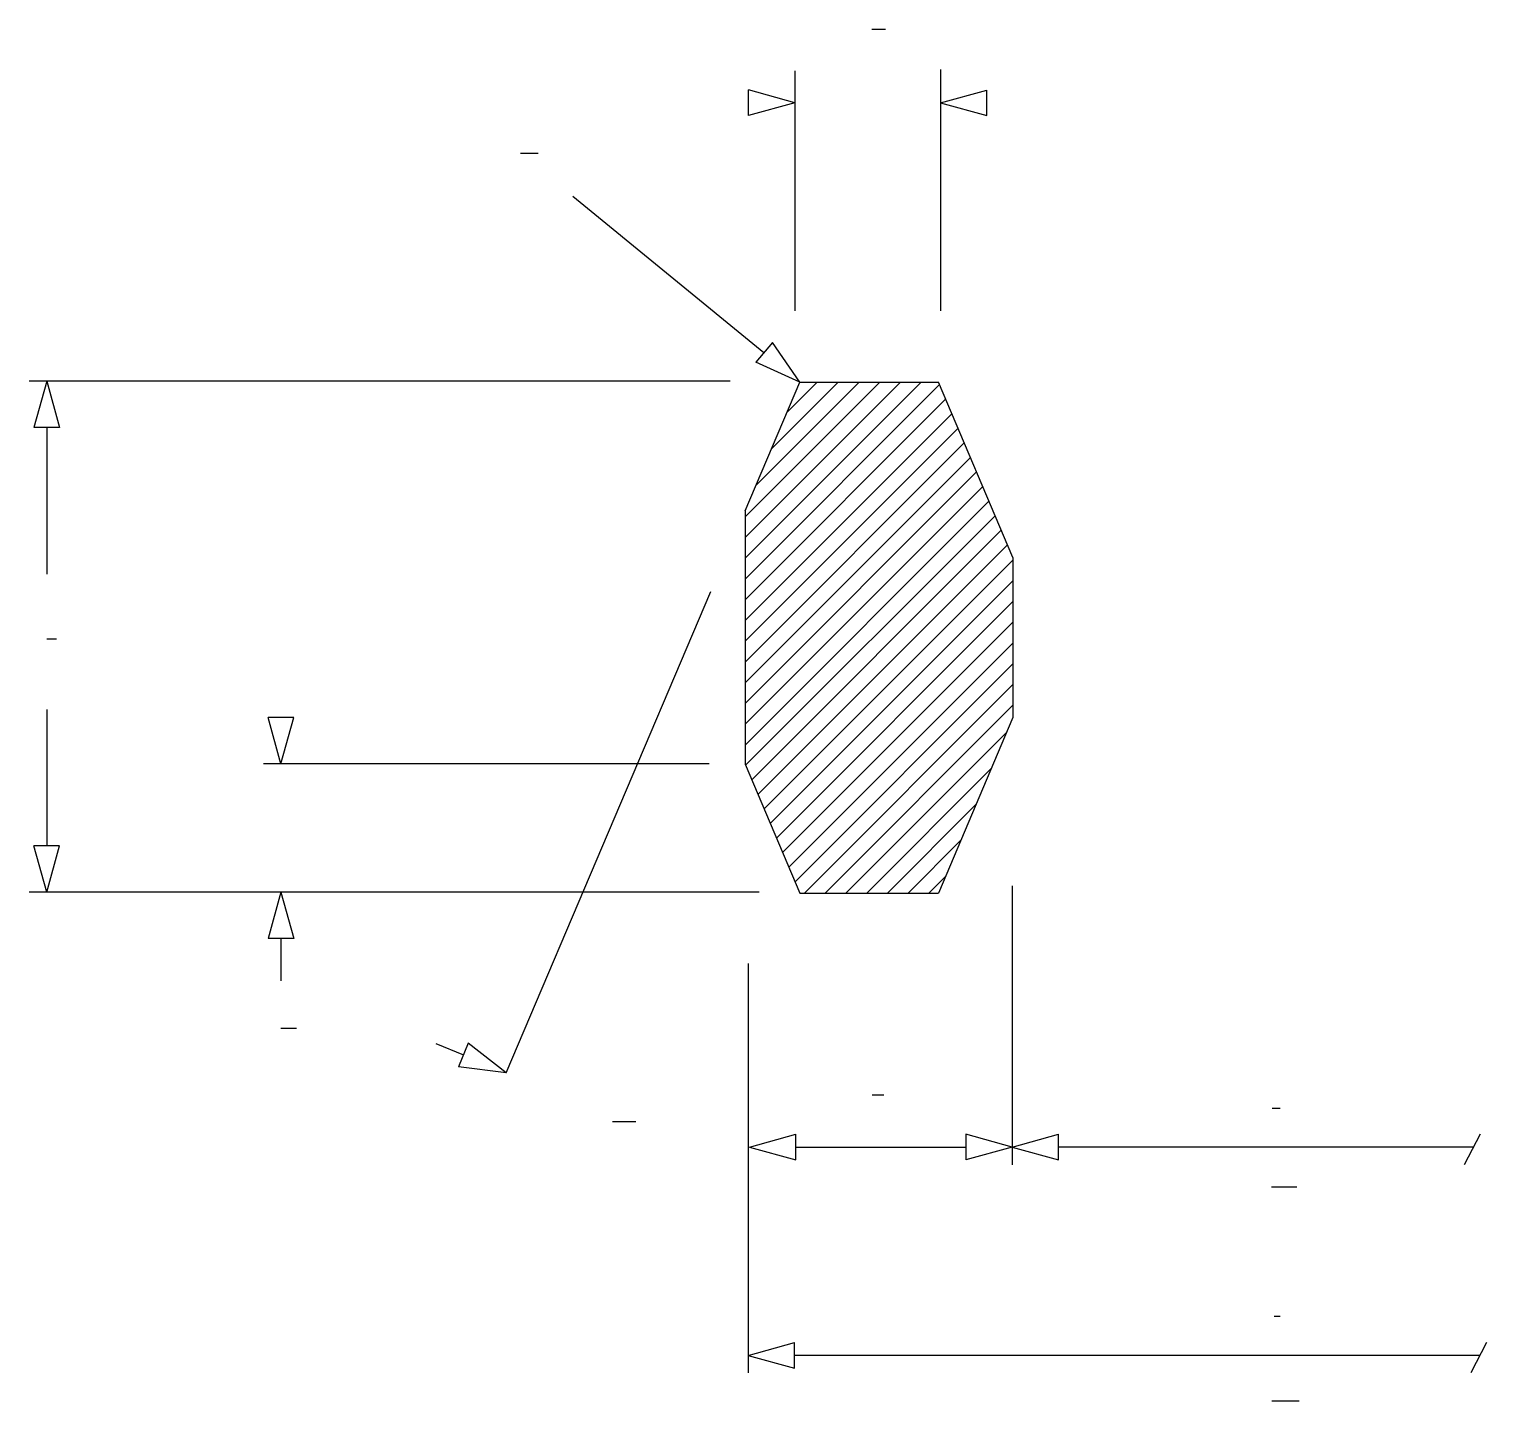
# Model space of a CAD drawing. Extents: x 455 to 1201, y 255 to 957.
import ezdxf

# ---------------------------------------------------------------- set-up
doc = ezdxf.new("R2010")
doc.units = 0
doc.header["$MEASUREMENT"] = 0
doc.layers.get('0').update_dxf_attribs({"linetype": 'CONTINUOUS'})
for name, color, linetype in [('1', 7, 'CONTINUOUS'), ('DRAWING1$0$-1', 7, 'CONTINUOUS'), ('GASK2$0$1', 7, 'CONTINUOUS')]:
    doc.layers.add(name, color=color, linetype=linetype)

msp = doc.modelspace()

# ---------------------------------------------------------------- linework, layer by layer
at = {"color": 5, "linetype": 'Continuous'}
for p, q in [((886.36, 956.6), (893.36, 956.6)), ((464.48, 644.97), (469.48, 644.97)), ((584.22, 445.8), (592.22, 445.8)), ((886.45, 411.81), (892.45, 411.81)), ((1091.01, 405.03), (1095.01, 405.03)), ((1091.98, 298.58), (1094.98, 298.58))]:
    msp.add_line(p, q, dxfattribs=at)
at = {"color": 2, "linetype": 'Continuous'}
for p, q in [((706.75, 893.18), (715.75, 893.18)), ((753.65, 398.17), (765.65, 398.17)), ((1090.64, 364.75), (1103.64, 364.75)), ((1090.78, 255.33), (1104.78, 255.33))]:
    msp.add_line(p, q, dxfattribs=at)
at = {"color": 3, "linetype": 'Continuous'}
for p, q in [((831.08, 791.12), (733.49, 871.02)), ((813.84, 776.6), (455.48, 776.6)), ((464.48, 752.89), (464.48, 677.97)), ((464.48, 608.75), (464.48, 539.14)), ((803.17, 581.02), (575.22, 581.02)), ((828.62, 515.42), (455.48, 515.42)), ((958.04, 518.71), (958.04, 376.03)), ((584.22, 491.71), (584.22, 470.11)), ((663.46, 438.05), (677.52, 432.18)), ((1197.28, 391.7), (1189.09, 375.99)), ((847.47, 385.03), (934.33, 385.03)), ((1193.8, 385.03), (981.76, 385.03)), ((1192.66, 269.89), (1200.72, 285.34)), ((1197.19, 278.58), (846.82, 278.58))]:
    msp.add_line(p, q, dxfattribs=at)
at = {"color": 7, "linetype": 'Continuous'}
for p, q in [((849.49, 776.18), (920.3, 776.18)), ((821.47, 710.26), (821.47, 580.84)), ((958.44, 686.44), (958.44, 604.65)), ((849.49, 514.92), (920.3, 514.92))]:
    msp.add_line(p, q, dxfattribs=at)
at = {"layer": '1', "color": 3, "linetype": 'Continuous'}
for p, q in [((846.9, 935.34), (846.9, 812.64)), ((921.46, 936.04), (921.46, 812.64)), ((823.11, 478.85), (823.11, 269.58))]:
    msp.add_line(p, q, dxfattribs=at)
at = {"layer": '1', "color": 4, "linetype": 'Continuous'}
for p, q in [((821.47, 707.29), (890.36, 776.18)), ((821.47, 696.68), (900.96, 776.18)), ((821.47, 686.08), (911.57, 776.18)), ((827.12, 723.54), (879.75, 776.18)), ((834.96, 741.99), (869.14, 776.18)), ((842.96, 760.82), (858.32, 776.18)), ((821.47, 675.47), (920.86, 774.86)), ((821.47, 664.86), (924.02, 767.41)), ((821.47, 654.26), (927.18, 759.97)), ((821.47, 643.65), (930.35, 752.53)), ((821.47, 633.04), (933.51, 745.09)), ((821.47, 622.44), (936.68, 737.64)), ((821.47, 611.83), (939.84, 730.2)), ((821.47, 601.22), (943, 722.76)), ((821.47, 590.62), (946.17, 715.31)), ((821.72, 580.26), (949.33, 707.87)), ((824.88, 572.81), (952.49, 700.43)), ((828.04, 565.37), (955.66, 692.99)), ((831.21, 557.93), (958.44, 685.16)), ((834.37, 550.49), (958.44, 674.55)), ((837.54, 543.04), (958.44, 663.95)), ((840.7, 535.6), (958.44, 653.34)), ((843.86, 528.16), (958.44, 642.73)), ((847.03, 520.71), (958.44, 632.13)), ((851.84, 514.92), (958.44, 621.52)), ((862.45, 514.92), (958.44, 610.91)), ((873.05, 514.92), (955.22, 597.09)), ((883.66, 514.92), (947.38, 578.64)), ((894.27, 514.92), (939.54, 560.2)), ((904.87, 514.92), (931.7, 541.75)), ((915.48, 514.92), (923.86, 523.3))]:
    msp.add_line(p, q, dxfattribs=at)
at = {"layer": 'DRAWING1$0$-1', "color": 7, "linetype": 'Continuous'}
for p, q in [((821.47, 710.26), (849.49, 776.18)), ((958.44, 686.44), (920.3, 776.18)), ((958.44, 604.65), (920.3, 514.92)), ((821.47, 580.84), (849.49, 514.92))]:
    msp.add_line(p, q, dxfattribs=at)
at = {"layer": 'DRAWING1$0$-1', "color": 3, "linetype": 'Continuous'}
msp.add_line((699.4, 423.04), (803.99, 669.08), dxfattribs=at)
at = {"layer": 'GASK2$0$1', "color": 3, "linetype": 'Continuous'}
for p, q in [((823.19, 912.39), (823.2, 925.5)), ((823.19, 912.39), (823.2, 925.5)), ((846.9, 918.93), (823.2, 925.5)), ((921.46, 918.93), (945.17, 925.49)), ((945.17, 912.37), (945.17, 925.49)), ((945.17, 912.37), (945.17, 925.49)), ((846.9, 918.93), (823.19, 912.39)), ((921.46, 918.93), (945.17, 912.37)), ((835.45, 796.38), (827.06, 786.29)), ((835.45, 796.38), (827.06, 786.29)), ((849.49, 776.18), (835.45, 796.38)), ((849.49, 776.18), (827.06, 786.29)), ((464.48, 776.6), (457.92, 752.89)), ((464.48, 776.6), (471.03, 752.89)), ((471.03, 752.89), (457.92, 752.89)), ((471.03, 752.89), (457.92, 752.89)), ((584.22, 581.02), (577.67, 604.73)), ((590.78, 604.73), (577.67, 604.73)), ((590.78, 604.73), (577.67, 604.73)), ((584.22, 581.02), (590.78, 604.73)), ((464.48, 515.42), (457.92, 539.14)), ((471.03, 539.14), (457.92, 539.14)), ((471.03, 539.14), (457.92, 539.14)), ((464.48, 515.42), (471.03, 539.14)), ((584.22, 515.42), (577.67, 491.71)), ((584.22, 515.42), (590.78, 491.71)), ((590.78, 491.71), (577.67, 491.71)), ((590.78, 491.71), (577.67, 491.71)), ((680, 438.16), (674.98, 426.04)), ((680, 438.16), (674.98, 426.04)), ((699.4, 423.04), (680, 438.16)), ((699.4, 423.04), (674.98, 426.04)), ((823.76, 385.03), (847.47, 391.59)), ((847.47, 378.48), (847.47, 391.59)), ((847.47, 378.48), (847.47, 391.59)), ((958.04, 385.03), (934.33, 391.59)), ((934.33, 391.59), (934.33, 378.48)), ((934.33, 391.59), (934.33, 378.48)), ((958.04, 385.03), (981.76, 391.59)), ((981.76, 378.48), (981.76, 391.59)), ((981.76, 378.48), (981.76, 391.59)), ((823.76, 385.03), (847.47, 378.48)), ((958.04, 385.03), (934.33, 378.48)), ((958.04, 385.03), (981.76, 378.48)), ((823.11, 278.58), (846.82, 285.13)), ((846.82, 272.02), (846.82, 285.13)), ((846.82, 272.02), (846.82, 285.13)), ((823.11, 278.58), (846.82, 272.02))]:
    msp.add_line(p, q, dxfattribs=at)

doc.saveas('drawing.dxf')
